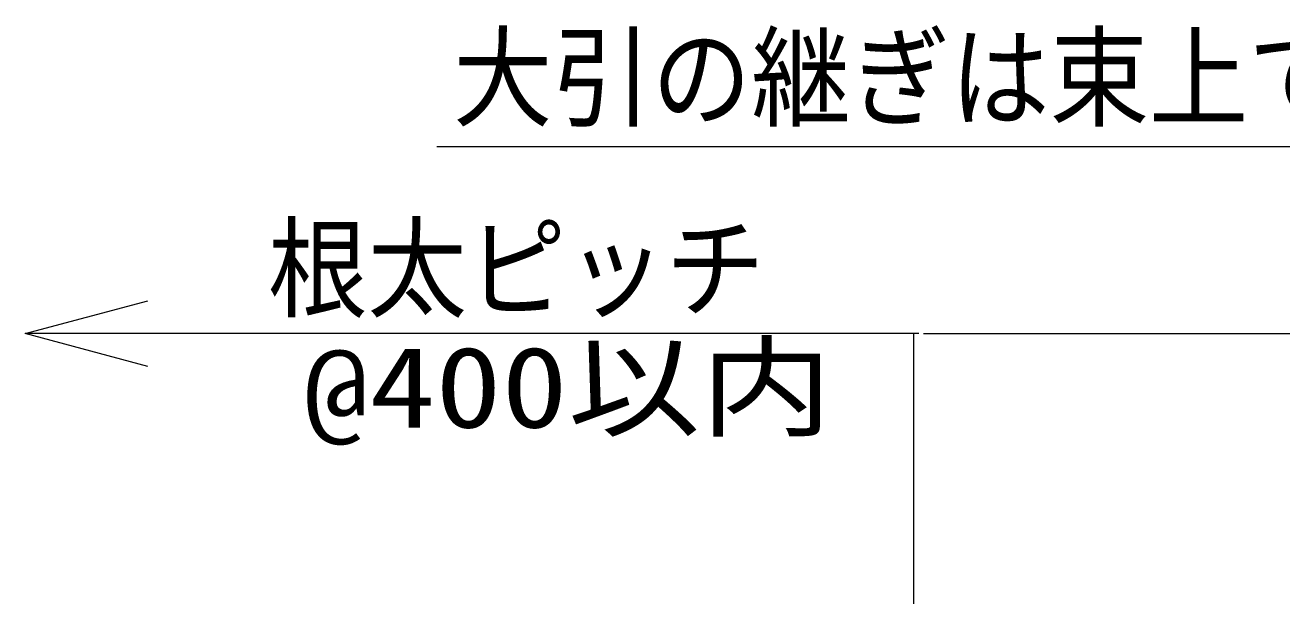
# Model space of a CAD drawing. Units: millimetres, scale not verified. Extents: x -4131 to 4169, y -981 to 998.
# Drawn here: x 1069.8 to 1232.4, y -329.9 to -255 of the extents above; entities that cross this region are included whole.
import ezdxf
from ezdxf.enums import TextEntityAlignment as Align

# ---------------------------------------------------------------- set-up
doc = ezdxf.new("R2010")
doc.units = ezdxf.units.MM
doc.header["$LTSCALE"] = 10
for name, color, linetype, lineweight in [('0-2_文字', 4, 'Continuous', 9), ('0-3_寸法', 7, 'Continuous', 9), ('0-6_0', 7, 'Continuous', 9)]:
    doc.layers.add(name, color=color, linetype=linetype, lineweight=lineweight)
doc.styles.add('ＭＳ ゴシック', font='')
doc.styles.get('ＭＳ ゴシック').set_extended_font_data('MS Gothic')

# ---------------------------------------------------------------- blocks, each defined once
blk = doc.blocks.new('_DOT')
at = {"layer": '0-6_0'}
for p, q in [((-5, 0), (-10, 0)), ((-2.5, 0), (2.5, 0))]:
    blk.add_line(p, q, dxfattribs=at)

msp = doc.modelspace()

# ---------------------------------------------------------------- linework, layer by layer
at = {"layer": '0-2_文字'}
msp.add_line((1292.13, -270.72), (1123.1, -270.72), dxfattribs=at)
at = {"layer": '0-3_寸法', "color": 4}
msp.add_line((1184.81, -294.9), (1069.81, -294.9), dxfattribs=at)
at = {"layer": '0-3_寸法'}
for p, q in [((1184.81, -329.9), (1184.81, -294.9)), ((1187.32, -294.9), (1582.31, -294.9))]:
    msp.add_line(p, q, dxfattribs=at)
at = {"layer": '0-3_寸法', "color": 4}
msp.add_lwpolyline([(1085.69, -299.15), (1069.81, -294.9), (1085.69, -290.64)], dxfattribs=at)

# ---------------------------------------------------------------- block references
at = {"layer": '0-3_寸法', "xscale": 0.2503723, "yscale": 0.2503723, "rotation": 180}
msp.add_blockref('_DOT', (1184.81, -294.9), dxfattribs=at)

# ---------------------------------------------------------------- texts
at = {"layer": '0-2_文字', "style": 'ＭＳ ゴシック', "width": 0.9}
msp.add_text('大引の継ぎは束上で行う。', height=10.48, dxfattribs=at).set_placement((1125.18, -270.12), align=Align.BOTTOM_LEFT)
at = {"layer": '0-3_寸法', "color": 4, "style": 'ＭＳ ゴシック'}
for s, width, p in [('根太ピッチ', 0.9, (1101.24, -294.83)), ('@400以内', 1.2, (1105.79, -310.22))]:
    msp.add_text(s, height=10.48, dxfattribs=dict(at, width=width)).set_placement(p, align=Align.BOTTOM_LEFT)

doc.saveas('drawing.dxf')
